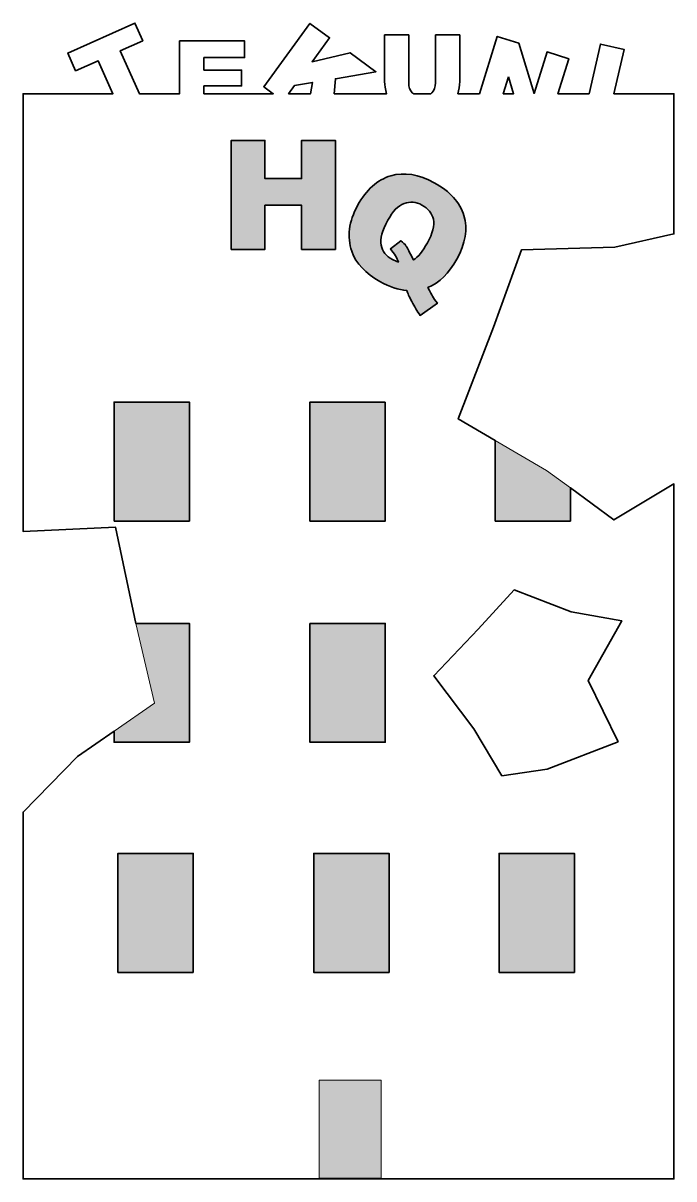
# Model space of a CAD drawing. Header units: millimetres. Extents: x 100 to 195, y -191 to -23.
import ezdxf

# ---------------------------------------------------------------- set-up
doc = ezdxf.new("R2010")
doc.units = ezdxf.units.MM
doc.header["$MEASUREMENT"] = 0
doc.layers.add('Layer 1', color=7, linetype='Continuous', lineweight=0)

# ---------------------------------------------------------------- blocks, each defined once
blk = doc.blocks.new('Block_0')
at = {"layer": 'Layer 1', "true_color": 0x000000, "transparency": 33554687}
h = blk.add_hatch(color=18, dxfattribs=at)
h.dxf.hatch_style = 2
h.paths.add_polyline_path([(145.54, -55.47), (145.54, -39.64), (140.62, -39.64), (140.62, -45.18), (135.28, -45.18), (135.28, -39.64), (130.39, -39.64), (130.39, -55.47), (135.28, -55.47), (135.28, -49.06), (140.62, -49.06), (140.62, -55.47)])
h = blk.add_hatch(color=18, dxfattribs=at)
h.dxf.hatch_style = 2
edge = h.paths.add_edge_path()
edge.add_spline(control_points=[(156.88, -57.01), (156.77, -56.81), (156.66, -56.62), (156.57, -56.43), (156.2, -55.67), (155.93, -55.18), (155.78, -54.96), (155.62, -54.74), (155.37, -54.5), (155.03, -54.22), (155.03, -54.22), (153.51, -55.4), (153.51, -55.4), (154.12, -56.13), (154.51, -56.77), (154.68, -57.32), (154.39, -57.23), (154.1, -57.11), (153.81, -56.95), (152.9, -56.45), (152.36, -55.76), (152.18, -54.86), (152, -53.97), (152.32, -52.76), (153.15, -51.24), (153.86, -49.94), (154.65, -49.13), (155.52, -48.81), (156.39, -48.49), (157.25, -48.56), (158.1, -49.03), (159.01, -49.53), (159.57, -50.23), (159.76, -51.11), (159.95, -52), (159.66, -53.14), (158.89, -54.54), (158.23, -55.76), (157.55, -56.58), (156.88, -57.01)], knot_values=[0, 0, 0, 0, 1, 1, 1, 2, 2, 2, 3, 3, 3, 4, 4, 4, 5, 5, 5, 6, 6, 6, 7, 7, 7, 8, 8, 8, 9, 9, 9, 10, 10, 10, 11, 11, 11, 12, 12, 12, 13, 13, 13, 13], degree=3, periodic=0)
edge = h.paths.add_edge_path()
edge.add_spline(control_points=[(159.63, -62.28), (159.51, -62.1), (159.29, -61.67), (158.96, -61.01), (160.64, -60.33), (162.05, -58.96), (163.17, -56.91), (164.44, -54.61), (164.78, -52.49), (164.21, -50.57), (163.63, -48.64), (162.19, -47.05), (159.89, -45.79), (157.63, -44.55), (155.52, -44.22), (153.57, -44.79), (151.61, -45.37), (150.01, -46.8), (148.76, -49.08), (147.47, -51.44), (147.18, -53.66), (147.91, -55.75), (148.53, -57.52), (149.89, -58.98), (152, -60.13), (153.42, -60.92), (154.72, -61.36), (155.9, -61.47), (156.02, -61.8), (156.26, -62.33), (156.63, -63.05), (157, -63.77), (157.4, -64.44), (157.84, -65.06), (157.84, -65.06), (160.36, -63.31), (160.36, -63.31), (160.04, -62.9), (159.8, -62.56), (159.63, -62.28)], knot_values=[0, 0, 0, 0, 1, 1, 1, 2, 2, 2, 3, 3, 3, 4, 4, 4, 5, 5, 5, 6, 6, 6, 7, 7, 7, 8, 8, 8, 9, 9, 9, 10, 10, 10, 11, 11, 11, 12, 12, 12, 13, 13, 13, 13], degree=3, periodic=0)
h = blk.add_hatch(color=18, dxfattribs=at)
h.dxf.hatch_style = 2
h.paths.add_polyline_path([(124.3, -77.65), (113.37, -77.65), (113.37, -94.94), (124.3, -94.94)])
h = blk.add_hatch(color=18, dxfattribs=at)
h.dxf.hatch_style = 2
h.paths.add_polyline_path([(141.83, -94.94), (152.76, -94.94), (152.76, -77.65), (141.83, -77.65)])
h = blk.add_hatch(color=18, dxfattribs=at)
h.dxf.hatch_style = 2
h.paths.add_polyline_path([(179.69, -94.94), (179.69, -90.13), (176.22, -87.58), (168.76, -83.24), (168.76, -94.94)])
h = blk.add_hatch(color=18, dxfattribs=at)
h.dxf.hatch_style = 2
h.paths.add_polyline_path([(113.37, -125.46), (113.37, -127.09), (124.3, -127.09), (124.3, -109.81), (116.54, -109.81), (119.24, -121.39)])
h = blk.add_hatch(color=18, dxfattribs=at)
h.dxf.hatch_style = 2
h.paths.add_polyline_path([(152.76, -109.81), (141.83, -109.81), (141.83, -127.09), (152.76, -127.09)])
h = blk.add_hatch(color=18, dxfattribs=at)
h.dxf.hatch_style = 2
h.paths.add_polyline_path([(113.93, -160.52), (124.86, -160.52), (124.86, -143.24), (113.93, -143.24)])
h = blk.add_hatch(color=18, dxfattribs=at)
h.dxf.hatch_style = 2
h.paths.add_polyline_path([(142.39, -160.52), (153.32, -160.52), (153.32, -143.24), (142.39, -143.24)])
h = blk.add_hatch(color=18, dxfattribs=at)
h.dxf.hatch_style = 2
h.paths.add_polyline_path([(169.32, -160.52), (180.25, -160.52), (180.25, -143.24), (169.32, -143.24)])
at = {"layer": 'Layer 1'}
for points in [[(142.18, -31.22), (139.59, -31.68), (138.73, -32.86), (141.92, -32.86)], [(170.68, -30.43), (169.92, -32.86), (171.42, -32.86)], [(145.54, -55.47), (145.54, -39.64), (140.62, -39.64), (140.62, -45.18), (135.28, -45.18), (135.28, -39.64), (130.39, -39.64), (130.39, -55.47), (135.28, -55.47), (135.28, -49.06), (140.62, -49.06), (140.62, -55.47)], [(124.3, -77.65), (113.37, -77.65), (113.37, -94.94), (124.3, -94.94)], [(141.83, -94.94), (152.76, -94.94), (152.76, -77.65), (141.83, -77.65)], [(179.69, -94.94), (179.69, -90.13), (176.22, -87.58), (168.76, -83.24), (168.76, -94.94)], [(113.37, -125.46), (113.37, -127.09), (124.3, -127.09), (124.3, -109.81), (116.54, -109.81), (119.24, -121.39)], [(152.76, -109.81), (141.83, -109.81), (141.83, -127.09), (152.76, -127.09)], [(113.93, -160.52), (124.86, -160.52), (124.86, -143.24), (113.93, -143.24)], [(142.39, -160.52), (153.32, -160.52), (153.32, -143.24), (142.39, -143.24)], [(169.32, -160.52), (180.25, -160.52), (180.25, -143.24), (169.32, -143.24)]]:
    blk.add_lwpolyline(points, close=True, dxfattribs=at)
at = {"layer": 'Layer 1', "color": 250, "lineweight": 35, "true_color": 0x231f20}
for points, knots in [([(179.69, -90.13), (179.69, -90.13), (179.69, -94.94), (179.69, -94.94), (179.69, -94.94), (168.76, -94.94), (168.76, -94.94), (168.76, -94.94), (168.76, -83.24), (168.76, -83.24), (168.76, -83.24), (163.39, -80.11), (163.39, -80.11), (163.39, -80.11), (168.51, -66.76), (168.51, -66.76), (168.51, -66.76), (172.55, -55.56), (172.55, -55.56), (172.55, -55.56), (186.14, -55.14), (186.14, -55.14), (186.14, -55.14), (194.72, -53.22), (194.72, -53.22), (194.72, -53.22), (194.72, -32.86), (194.72, -32.86), (194.72, -32.86), (186.01, -32.86), (186.01, -32.86), (186.01, -32.86), (187.47, -26.43), (187.47, -26.43), (187.47, -26.43), (184.03, -25.65), (184.03, -25.65), (184.03, -25.65), (182.4, -32.86), (182.4, -32.86), (182.4, -32.86), (177.86, -32.86), (177.86, -32.86), (177.86, -32.86), (179.44, -27.78), (179.44, -27.78), (179.44, -27.78), (176.28, -26.79), (176.28, -26.79), (176.28, -26.79), (174.4, -32.81), (174.4, -32.81), (174.4, -32.81), (172.18, -25.52), (172.18, -25.52), (172.18, -25.52), (169.05, -24.54), (169.05, -24.54), (169.05, -24.54), (166.45, -32.86), (166.45, -32.86), (166.45, -32.86), (163.32, -32.86), (163.32, -32.86), (163.5, -32.31), (163.59, -31.72), (163.59, -31.1), (163.59, -31.1), (163.59, -24.32), (163.59, -24.32), (163.59, -24.32), (160.08, -24.32), (160.08, -24.32), (160.08, -24.32), (160.08, -31.26), (160.08, -31.26), (160.08, -31.9), (159.91, -32.38), (159.56, -32.73), (159.51, -32.78), (159.45, -32.82), (159.39, -32.86), (159.39, -32.86), (156.88, -32.86), (156.88, -32.86), (156.82, -32.82), (156.76, -32.77), (156.7, -32.72), (156.36, -32.37), (156.19, -31.89), (156.19, -31.26), (156.19, -31.26), (156.19, -24.32), (156.19, -24.32), (156.19, -24.32), (152.68, -24.32), (152.68, -24.32), (152.68, -24.32), (152.68, -31.1), (152.68, -31.1), (152.68, -31.62), (152.77, -32.21), (152.96, -32.86), (152.96, -32.86), (145.35, -32.86), (145.35, -32.86), (145.35, -32.86), (145.53, -30.69), (145.53, -30.69), (145.53, -30.69), (151.42, -29.67), (151.42, -29.67), (151.42, -29.67), (147.65, -26.91), (147.65, -26.91), (147.65, -26.91), (142.13, -28.21), (142.13, -28.21), (142.13, -28.21), (144.67, -24.73), (144.67, -24.73), (144.67, -24.73), (141.83, -22.66), (141.83, -22.66), (141.83, -22.66), (135.11, -31.85), (135.11, -31.85), (135.11, -31.85), (136.5, -32.86), (136.5, -32.86), (136.5, -32.86), (126.42, -32.86), (126.42, -32.86), (126.42, -32.86), (126.42, -31.74), (126.42, -31.74), (126.42, -31.74), (131.89, -31.74), (131.89, -31.74), (131.89, -31.74), (131.89, -29.42), (131.89, -29.42), (131.89, -29.42), (126.42, -29.42), (126.42, -29.42), (126.42, -29.42), (126.42, -27.61), (126.42, -27.61), (126.42, -27.61), (132.32, -27.61), (132.32, -27.61), (132.32, -27.61), (132.32, -25.18), (132.32, -25.18), (132.32, -25.18), (122.89, -25.18), (122.89, -25.18), (122.89, -25.18), (122.89, -32.86), (122.89, -32.86), (122.89, -32.86), (117.04, -32.86), (117.04, -32.86), (117.04, -32.86), (114.26, -26.63), (114.26, -26.63), (114.26, -26.63), (117.54, -25.17), (117.54, -25.17), (117.54, -25.17), (116.39, -22.6), (116.39, -22.6), (116.39, -22.6), (106.63, -26.96), (106.63, -26.96), (106.63, -26.96), (107.77, -29.53), (107.77, -29.53), (107.77, -29.53), (111.05, -28.07), (111.05, -28.07), (111.05, -28.07), (113.19, -32.86), (113.19, -32.86), (113.19, -32.86), (100.14, -32.86), (100.14, -32.86), (100.14, -32.86), (100.14, -96.46), (100.14, -96.46), (100.14, -96.46), (113.57, -95.81), (113.57, -95.81), (113.57, -95.81), (116.54, -109.81), (116.54, -109.81), (116.54, -109.81), (124.3, -109.81), (124.3, -109.81), (124.3, -109.81), (124.3, -127.09), (124.3, -127.09), (124.3, -127.09), (113.37, -127.09), (113.37, -127.09), (113.37, -127.09), (113.37, -125.46), (113.37, -125.46), (113.37, -125.46), (108.07, -129.14), (108.07, -129.14), (108.07, -129.14), (100.14, -137.23), (100.14, -137.23), (100.14, -137.23), (100.14, -190.51), (100.14, -190.51), (100.14, -190.51), (194.72, -190.51), (194.72, -190.51), (194.72, -190.51), (194.72, -89.54), (194.72, -89.54), (194.72, -89.54), (186, -94.78), (186, -94.78), (186, -94.78), (179.69, -90.13), (179.69, -90.13)], [0, 0, 0, 0, 1, 1, 1, 2, 2, 2, 3, 3, 3, 4, 4, 4, 5, 5, 5, 6, 6, 6, 7, 7, 7, 8, 8, 8, 9, 9, 9, 10, 10, 10, 11, 11, 11, 12, 12, 12, 13, 13, 13, 14, 14, 14, 15, 15, 15, 16, 16, 16, 17, 17, 17, 18, 18, 18, 19, 19, 19, 20, 20, 20, 21, 21, 21, 22, 22, 22, 23, 23, 23, 24, 24, 24, 25, 25, 25, 26, 26, 26, 27, 27, 27, 28, 28, 28, 29, 29, 29, 30, 30, 30, 31, 31, 31, 32, 32, 32, 33, 33, 33, 34, 34, 34, 35, 35, 35, 36, 36, 36, 37, 37, 37, 38, 38, 38, 39, 39, 39, 40, 40, 40, 41, 41, 41, 42, 42, 42, 43, 43, 43, 44, 44, 44, 45, 45, 45, 46, 46, 46, 47, 47, 47, 48, 48, 48, 49, 49, 49, 50, 50, 50, 51, 51, 51, 52, 52, 52, 53, 53, 53, 54, 54, 54, 55, 55, 55, 56, 56, 56, 57, 57, 57, 58, 58, 58, 59, 59, 59, 60, 60, 60, 61, 61, 61, 62, 62, 62, 63, 63, 63, 64, 64, 64, 65, 65, 65, 66, 66, 66, 67, 67, 67, 68, 68, 68, 69, 69, 69, 70, 70, 70, 71, 71, 71, 72, 72, 72, 73, 73, 73, 74, 74, 74, 75, 75, 75, 76, 76, 76, 76]), ([(139.59, -31.68), (139.59, -31.68), (142.18, -31.22), (142.18, -31.22), (142.18, -31.22), (141.92, -32.86), (141.92, -32.86), (141.92, -32.86), (138.73, -32.86), (138.73, -32.86), (138.73, -32.86), (139.59, -31.68), (139.59, -31.68)], [0, 0, 0, 0, 1, 1, 1, 2, 2, 2, 3, 3, 3, 4, 4, 4, 4]), ([(170.68, -30.43), (170.68, -30.43), (171.42, -32.86), (171.42, -32.86), (171.42, -32.86), (169.92, -32.86), (169.92, -32.86), (169.92, -32.86), (170.68, -30.43), (170.68, -30.43)], [0, 0, 0, 0, 1, 1, 1, 2, 2, 2, 3, 3, 3, 3]), ([(135.28, -49.06), (135.28, -49.06), (135.28, -55.47), (135.28, -55.47), (135.28, -55.47), (130.39, -55.47), (130.39, -55.47), (130.39, -55.47), (130.39, -39.64), (130.39, -39.64), (130.39, -39.64), (135.28, -39.64), (135.28, -39.64), (135.28, -39.64), (135.28, -45.18), (135.28, -45.18), (135.28, -45.18), (140.62, -45.18), (140.62, -45.18), (140.62, -45.18), (140.62, -39.64), (140.62, -39.64), (140.62, -39.64), (145.54, -39.64), (145.54, -39.64), (145.54, -39.64), (145.54, -55.47), (145.54, -55.47), (145.54, -55.47), (140.62, -55.47), (140.62, -55.47), (140.62, -55.47), (140.62, -49.06), (140.62, -49.06), (140.62, -49.06), (135.28, -49.06), (135.28, -49.06)], [0, 0, 0, 0, 1, 1, 1, 2, 2, 2, 3, 3, 3, 4, 4, 4, 5, 5, 5, 6, 6, 6, 7, 7, 7, 8, 8, 8, 9, 9, 9, 10, 10, 10, 11, 11, 11, 12, 12, 12, 12]), ([(156.63, -63.05), (156.26, -62.33), (156.02, -61.8), (155.9, -61.47), (154.72, -61.36), (153.42, -60.92), (152, -60.13), (149.89, -58.98), (148.53, -57.52), (147.91, -55.75), (147.18, -53.66), (147.47, -51.44), (148.76, -49.08), (150.01, -46.8), (151.61, -45.37), (153.57, -44.79), (155.52, -44.22), (157.63, -44.55), (159.89, -45.79), (162.19, -47.05), (163.63, -48.64), (164.21, -50.57), (164.78, -52.49), (164.44, -54.61), (163.17, -56.91), (162.05, -58.96), (160.64, -60.33), (158.96, -61.01), (159.29, -61.67), (159.51, -62.1), (159.63, -62.28), (159.8, -62.56), (160.04, -62.9), (160.36, -63.31), (160.36, -63.31), (157.84, -65.06), (157.84, -65.06), (157.4, -64.44), (157, -63.77), (156.63, -63.05)], [0, 0, 0, 0, 1, 1, 1, 2, 2, 2, 3, 3, 3, 4, 4, 4, 5, 5, 5, 6, 6, 6, 7, 7, 7, 8, 8, 8, 9, 9, 9, 10, 10, 10, 11, 11, 11, 12, 12, 12, 13, 13, 13, 13]), ([(159.76, -51.11), (159.57, -50.23), (159.01, -49.53), (158.1, -49.03), (157.25, -48.56), (156.39, -48.49), (155.52, -48.81), (154.65, -49.13), (153.86, -49.94), (153.15, -51.24), (152.32, -52.76), (152, -53.97), (152.18, -54.86), (152.36, -55.76), (152.9, -56.45), (153.81, -56.95), (154.1, -57.11), (154.39, -57.23), (154.68, -57.32), (154.51, -56.77), (154.12, -56.13), (153.51, -55.4), (153.51, -55.4), (155.03, -54.22), (155.03, -54.22), (155.37, -54.5), (155.62, -54.74), (155.78, -54.96), (155.93, -55.18), (156.2, -55.67), (156.57, -56.43), (156.66, -56.62), (156.77, -56.81), (156.88, -57.01), (157.55, -56.58), (158.23, -55.76), (158.89, -54.54), (159.66, -53.14), (159.95, -52), (159.76, -51.11)], [0, 0, 0, 0, 1, 1, 1, 2, 2, 2, 3, 3, 3, 4, 4, 4, 5, 5, 5, 6, 6, 6, 7, 7, 7, 8, 8, 8, 9, 9, 9, 10, 10, 10, 11, 11, 11, 12, 12, 12, 13, 13, 13, 13]), ([(113.37, -94.94), (113.37, -94.94), (113.37, -77.65), (113.37, -77.65), (113.37, -77.65), (124.3, -77.65), (124.3, -77.65), (124.3, -77.65), (124.3, -94.94), (124.3, -94.94), (124.3, -94.94), (113.37, -94.94), (113.37, -94.94)], [0, 0, 0, 0, 1, 1, 1, 2, 2, 2, 3, 3, 3, 4, 4, 4, 4]), ([(152.76, -77.65), (152.76, -77.65), (152.76, -94.94), (152.76, -94.94), (152.76, -94.94), (141.83, -94.94), (141.83, -94.94), (141.83, -94.94), (141.83, -77.65), (141.83, -77.65), (141.83, -77.65), (152.76, -77.65), (152.76, -77.65)], [0, 0, 0, 0, 1, 1, 1, 2, 2, 2, 3, 3, 3, 4, 4, 4, 4]), ([(186.6, -127.02), (186.6, -127.02), (176.32, -130.99), (176.32, -130.99), (176.32, -130.99), (169.72, -131.94), (169.72, -131.94), (169.72, -131.94), (165.66, -125.15), (165.66, -125.15), (165.66, -125.15), (159.82, -117.41), (159.82, -117.41), (159.82, -117.41), (166.27, -110.67), (166.27, -110.67), (166.27, -110.67), (171.53, -104.95), (171.53, -104.95), (171.53, -104.95), (179.81, -108.13), (179.81, -108.13), (179.81, -108.13), (187.13, -109.44), (187.13, -109.44), (187.13, -109.44), (182.24, -118.09), (182.24, -118.09), (182.24, -118.09), (186.6, -127.02), (186.6, -127.02)], [0, 0, 0, 0, 1, 1, 1, 2, 2, 2, 3, 3, 3, 4, 4, 4, 5, 5, 5, 6, 6, 6, 7, 7, 7, 8, 8, 8, 9, 9, 9, 10, 10, 10, 10]), ([(141.83, -109.81), (141.83, -109.81), (152.76, -109.81), (152.76, -109.81), (152.76, -109.81), (152.76, -127.09), (152.76, -127.09), (152.76, -127.09), (141.83, -127.09), (141.83, -127.09), (141.83, -127.09), (141.83, -109.81), (141.83, -109.81)], [0, 0, 0, 0, 1, 1, 1, 2, 2, 2, 3, 3, 3, 4, 4, 4, 4]), ([(124.86, -160.52), (124.86, -160.52), (113.93, -160.52), (113.93, -160.52), (113.93, -160.52), (113.93, -143.24), (113.93, -143.24), (113.93, -143.24), (124.86, -143.24), (124.86, -143.24), (124.86, -143.24), (124.86, -160.52), (124.86, -160.52)], [0, 0, 0, 0, 1, 1, 1, 2, 2, 2, 3, 3, 3, 4, 4, 4, 4]), ([(153.32, -160.52), (153.32, -160.52), (142.39, -160.52), (142.39, -160.52), (142.39, -160.52), (142.39, -143.24), (142.39, -143.24), (142.39, -143.24), (153.32, -143.24), (153.32, -143.24), (153.32, -143.24), (153.32, -160.52), (153.32, -160.52)], [0, 0, 0, 0, 1, 1, 1, 2, 2, 2, 3, 3, 3, 4, 4, 4, 4]), ([(180.25, -160.52), (180.25, -160.52), (169.32, -160.52), (169.32, -160.52), (169.32, -160.52), (169.32, -143.24), (169.32, -143.24), (169.32, -143.24), (180.25, -143.24), (180.25, -143.24), (180.25, -143.24), (180.25, -160.52), (180.25, -160.52)], [0, 0, 0, 0, 1, 1, 1, 2, 2, 2, 3, 3, 3, 4, 4, 4, 4])]:
    blk.add_open_spline(points, degree=3, knots=knots, dxfattribs=at)
at = {"layer": 'Layer 1'}
for points in [[(159.63, -62.28), (159.51, -62.1), (159.29, -61.67), (158.96, -61.01), (160.64, -60.33), (162.05, -58.96), (163.17, -56.91), (164.44, -54.61), (164.78, -52.49), (164.21, -50.57), (163.63, -48.64), (162.19, -47.05), (159.89, -45.79), (157.63, -44.55), (155.52, -44.22), (153.57, -44.79), (151.61, -45.37), (150.01, -46.8), (148.76, -49.08), (147.47, -51.44), (147.18, -53.66), (147.91, -55.75), (148.53, -57.52), (149.89, -58.98), (152, -60.13), (153.42, -60.92), (154.72, -61.36), (155.9, -61.47), (156.02, -61.8), (156.26, -62.33), (156.63, -63.05), (157, -63.77), (157.4, -64.44), (157.84, -65.06), (157.84, -65.06), (160.36, -63.31), (160.36, -63.31), (160.04, -62.9), (159.8, -62.56), (159.63, -62.28)], [(156.88, -57.01), (156.77, -56.81), (156.66, -56.62), (156.57, -56.43), (156.2, -55.67), (155.93, -55.18), (155.78, -54.96), (155.62, -54.74), (155.37, -54.5), (155.03, -54.22), (155.03, -54.22), (153.51, -55.4), (153.51, -55.4), (154.12, -56.13), (154.51, -56.77), (154.68, -57.32), (154.39, -57.23), (154.1, -57.11), (153.81, -56.95), (152.9, -56.45), (152.36, -55.76), (152.18, -54.86), (152, -53.97), (152.32, -52.76), (153.15, -51.24), (153.86, -49.94), (154.65, -49.13), (155.52, -48.81), (156.39, -48.49), (157.25, -48.56), (158.1, -49.03), (159.01, -49.53), (159.57, -50.23), (159.76, -51.11), (159.95, -52), (159.66, -53.14), (158.89, -54.54), (158.23, -55.76), (157.55, -56.58), (156.88, -57.01)]]:
    blk.add_open_spline(points, degree=3, knots=[0, 0, 0, 0, 1, 1, 1, 2, 2, 2, 3, 3, 3, 4, 4, 4, 5, 5, 5, 6, 6, 6, 7, 7, 7, 8, 8, 8, 9, 9, 9, 10, 10, 10, 11, 11, 11, 12, 12, 12, 13, 13, 13, 13], dxfattribs=at)

msp = doc.modelspace()

# ---------------------------------------------------------------- hatches: boundary and pattern name
at = {"layer": 'Layer 1', "true_color": 0x231f20, "transparency": 33554687}
h = msp.add_hatch(color=250, dxfattribs=at)
h.dxf.hatch_style = 2
h.paths.add_polyline_path([(152.19, -190.42), (143.19, -190.42), (143.19, -176.19), (152.19, -176.19)])

# ---------------------------------------------------------------- linework, layer by layer
at = {"layer": 'Layer 1'}
msp.add_lwpolyline([(152.19, -190.42), (143.19, -190.42), (143.19, -176.19), (152.19, -176.19)], close=True, dxfattribs=at)

# ---------------------------------------------------------------- block references
msp.add_blockref('Block_0', (0, 0), dxfattribs=at)

doc.saveas('drawing.dxf')
